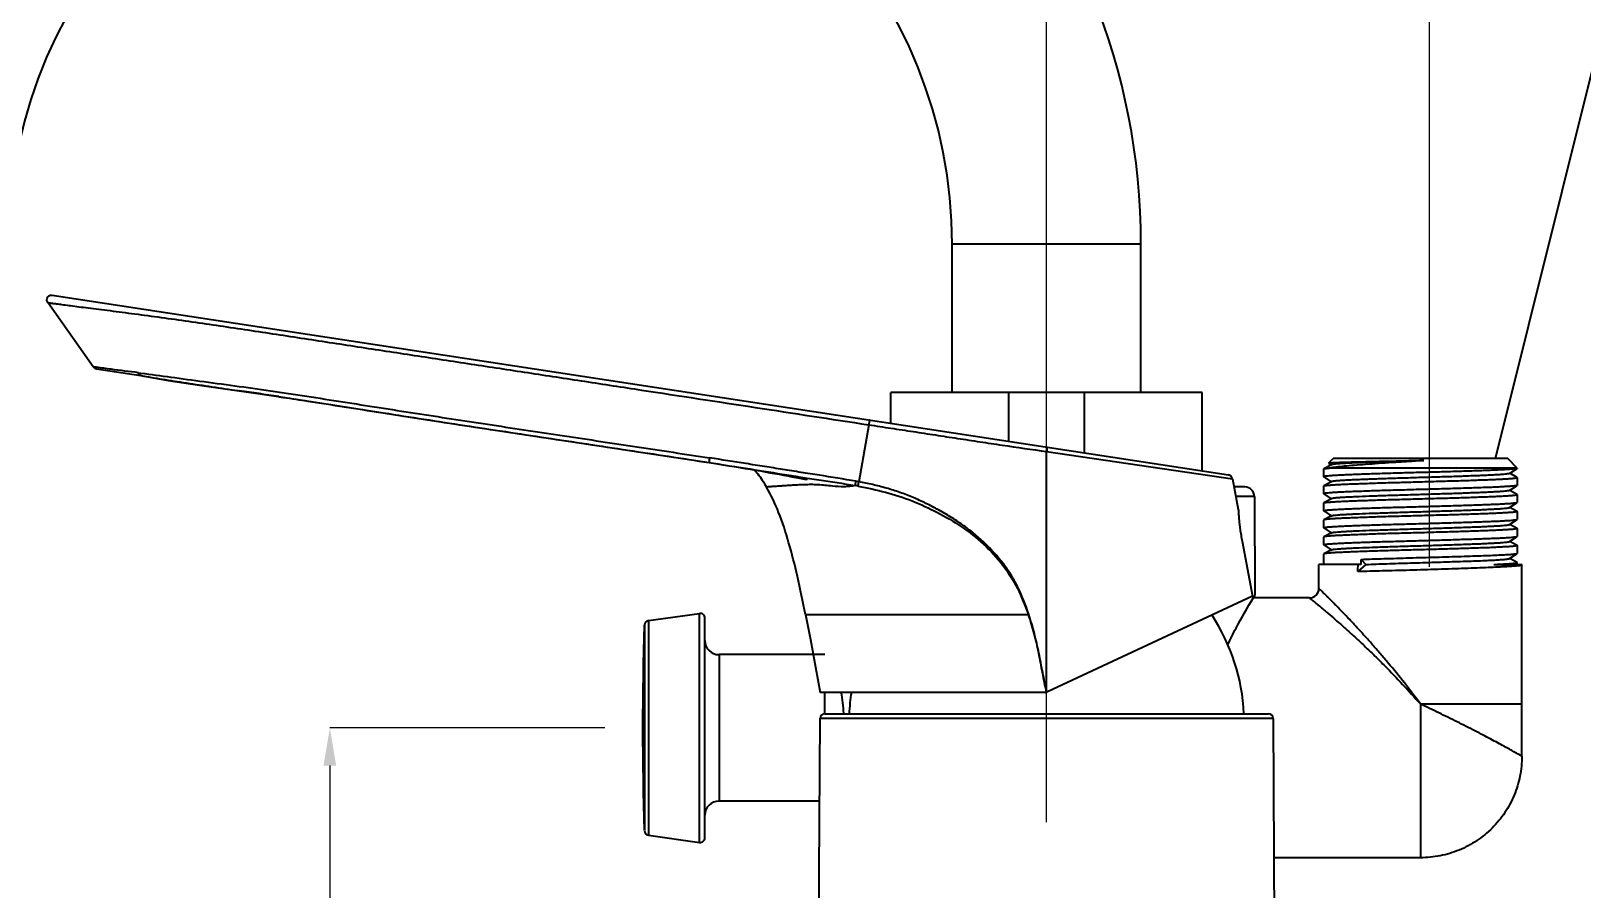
# Model space of a CAD drawing. Header units: millimetres. Extents: x 1091 to 1735, y 843 to 1297.
# Drawn here: x 1190.8 to 1355, y 1109.6 to 1200.4 of the extents above; entities that cross this region are included whole.
import ezdxf

# ---------------------------------------------------------------- set-up
doc = ezdxf.new("R2010")
doc.units = ezdxf.units.MM
doc.styles.add('Daelim Dimension', font='NanumGothic.ttf')
doc.dimstyles.new('DEFAULT', dxfattribs={"dimscale": 2, "dimtxt": 2, "dimasz": 2, "dimexe": 0, "dimexo": 2, "dimgap": 1, "dimtad": 1, "dimdec": 1, "dimzin": 9, "dimdsep": 46, "dimtxsty": 'Daelim Dimension', "dimcen": 0.5, "dimclrd": 252, "dimclre": 252, "dimclrt": 3, "dimadec": 1, "dimazin": 0, "dimtfac": 1, "dimtdec": 1, "dimtix": 1, "dimtmove": 0, "dimatfit": 3, "dimfxl": 1, "dimtolj": 1, "dimtzin": 1, "dimlwd": 9, "dimlwe": 9, "dimarcsym": 0})

# ---------------------------------------------------------------- blocks, each defined once
blk = doc.blocks.new('*D1')
at = {"color": 5, "lineweight": 9, "transparency": 16777216}
for p, q in [((1298.34, 1116.68), (1298.34, 1264.16)), ((1302.34, 1264.16), (1334.89, 1264.16)), ((1338.89, 1143.73), (1338.89, 1264.16))]:
    blk.add_line(p, q, dxfattribs=at)
at = {"color": 5, "transparency": 16777216}
for points in [[(1302.34, 1264.83), (1302.34, 1263.5), (1298.34, 1264.16)], [(1334.89, 1264.83), (1334.89, 1263.5), (1338.89, 1264.16)]]:
    blk.add_solid(points, dxfattribs=at)
at = {"layer": 'Defpoints', "color": 0, "transparency": 16777216}
for p in [(1338.89, 1264.16), (1338.89, 1139.73), (1298.34, 1112.68)]:
    blk.add_point(p, dxfattribs=at)
at = {"color": 7, "transparency": 16777216, "insert": (1318.62, 1271.86), "char_height": 10, "attachment_point": 5, "style": 'Daelim Dimension'}
blk.add_mtext('\\A1;40.6', dxfattribs=at)
blk = doc.blocks.new('*D2')
at = {"color": 5, "lineweight": 9, "transparency": 16777216}
for p, q in [((1172.84, 1159.89), (1154.99, 1159.89)), ((1154.99, 1155.89), (1154.99, 1067.18)), ((1271.18, 1063.18), (1154.99, 1063.18))]:
    blk.add_line(p, q, dxfattribs=at)
at = {"color": 5, "transparency": 16777216}
for points in [[(1154.33, 1155.89), (1155.66, 1155.89), (1154.99, 1159.89)], [(1154.33, 1067.18), (1155.66, 1067.18), (1154.99, 1063.18)]]:
    blk.add_solid(points, dxfattribs=at)
at = {"layer": 'Defpoints', "color": 0, "transparency": 16777216}
for p in [(1176.84, 1159.89), (1154.99, 1063.18), (1275.18, 1063.18)]:
    blk.add_point(p, dxfattribs=at)
at = {"color": 7, "transparency": 16777216, "insert": (1147.29, 1111.53), "char_height": 10, "attachment_point": 5, "rotation": 90, "style": 'Daelim Dimension'}
blk.add_mtext('\\A1;96.7', dxfattribs=at)
blk = doc.blocks.new('*D3')
at = {"color": 5, "lineweight": 9, "transparency": 16777216}
for p, q in [((1175.85, 1164.01), (1175.85, 1264.16)), ((1179.85, 1264.16), (1294.34, 1264.16)), ((1298.34, 1162.08), (1298.34, 1264.16))]:
    blk.add_line(p, q, dxfattribs=at)
at = {"color": 5, "transparency": 16777216}
for points in [[(1179.85, 1264.83), (1179.85, 1263.5), (1175.85, 1264.16)], [(1294.34, 1264.83), (1294.34, 1263.5), (1298.34, 1264.16)]]:
    blk.add_solid(points, dxfattribs=at)
at = {"layer": 'Defpoints', "color": 0, "transparency": 16777216}
for p in [(1298.34, 1264.16), (1175.85, 1160.01), (1298.34, 1158.08)]:
    blk.add_point(p, dxfattribs=at)
at = {"color": 7, "transparency": 16777216, "insert": (1237.09, 1271.86), "char_height": 10, "attachment_point": 5, "style": 'Daelim Dimension'}
blk.add_mtext('\\A1;122.5', dxfattribs=at)
blk = doc.blocks.new('*D4')
at = {"color": 5, "lineweight": 9, "transparency": 16777216}
for p, q in [((1251.54, 1126.68), (1222.41, 1126.68)), ((1222.41, 1122.68), (1222.41, 1067.18)), ((1240.59, 1063.18), (1222.41, 1063.18))]:
    blk.add_line(p, q, dxfattribs=at)
at = {"color": 5, "transparency": 16777216}
for points in [[(1221.74, 1122.68), (1223.08, 1122.68), (1222.41, 1126.68)], [(1221.74, 1067.18), (1223.08, 1067.18), (1222.41, 1063.18)]]:
    blk.add_solid(points, dxfattribs=at)
at = {"layer": 'Defpoints', "color": 0, "transparency": 16777216}
for p in [(1255.54, 1126.68), (1222.41, 1063.18), (1244.59, 1063.18)]:
    blk.add_point(p, dxfattribs=at)
at = {"color": 7, "transparency": 16777216, "insert": (1214.71, 1094.93), "char_height": 10, "attachment_point": 5, "rotation": 90, "style": 'Daelim Dimension'}
blk.add_mtext('\\A1;63.5', dxfattribs=at)

msp = doc.modelspace()

# ---------------------------------------------------------------- linework, layer by layer
at = {"color": 7, "linetype": 'Continuous'}
for p, q in [((1308.34, 1177.88), (1288.34, 1177.88)), ((1288.34, 1162.18), (1288.34, 1177.88)), ((1308.34, 1162.18), (1308.34, 1177.88)), ((1193.01, 1172.48), (1317.62, 1153.45)), ((1197.35, 1164.89), (1192.52, 1171.69)), ((1197.68, 1164.84), (1197.35, 1164.89)), ((1197.68, 1164.68), (1202.39, 1163.96)), ((1202.13, 1164.27), (1202.4, 1164.23)), ((1212.31, 1162.43), (1212.81, 1162.35)), ((1212.81, 1162.35), (1217.22, 1161.7)), ((1217, 1161.73), (1217.51, 1161.66)), ((1217.22, 1161.7), (1222.94, 1160.82)), ((1314.84, 1162.18), (1281.84, 1162.18)), ((1281.84, 1158.91), (1281.84, 1162.18)), ((1294.31, 1162.18), (1294.31, 1157.01)), ((1302.37, 1155.78), (1302.37, 1162.18)), ((1314.84, 1153.87), (1314.84, 1162.18)), ((1222.94, 1160.82), (1228.07, 1160.02)), ((1236.45, 1158.71), (1242.49, 1157.79)), ((1242.49, 1157.79), (1251.66, 1156.41)), ((1279.5, 1158.76), (1278.46, 1152.73)), ((1262.58, 1154.76), (1262.58, 1154.75)), ((1262.58, 1154.75), (1263.47, 1154.61)), ((1263.47, 1154.61), (1264.08, 1154.52)), ((1264.08, 1154.52), (1264.68, 1154.42)), ((1264.68, 1154.42), (1265.27, 1154.33)), ((1298.34, 1130.44), (1298.34, 1155.92)), ((1298.34, 1155.92), (1318.03, 1153.05)), ((1328.51, 1154.53), (1327.71, 1154.09)), ((1328.22, 1154.7), (1328.69, 1155.18)), ((1328.22, 1154.69), (1328.22, 1154.7)), ((1328.22, 1154.69), (1328.48, 1154.52)), ((1347.19, 1155.18), (1328.69, 1155.18)), ((1338.3, 1154.98), (1337.94, 1154.95)), ((1348.19, 1154.18), (1347.19, 1155.18)), ((1265.27, 1154.33), (1265.84, 1154.24)), ((1265.84, 1154.24), (1266.41, 1154.14)), ((1266.41, 1154.14), (1266.96, 1154.05)), ((1266.96, 1154.05), (1267.5, 1153.96)), ((1267.5, 1153.96), (1268.02, 1153.87)), ((1268.02, 1153.87), (1268.54, 1153.78)), ((1268.54, 1153.78), (1269.04, 1153.69)), ((1269.04, 1153.69), (1269.53, 1153.6)), ((1269.53, 1153.6), (1270.01, 1153.52)), ((1270.01, 1153.52), (1270.47, 1153.43)), ((1270.47, 1153.43), (1270.92, 1153.35)), ((1270.92, 1153.35), (1271.36, 1153.26)), ((1271.36, 1153.26), (1271.77, 1153.19)), ((1271.77, 1153.19), (1272.16, 1153.11)), ((1318.03, 1153.05), (1318.65, 1149.78)), ((1327.69, 1154.08), (1327.71, 1154.09)), ((1327.69, 1154.08), (1327.69, 1153.25)), ((1327.69, 1153.25), (1327.7, 1153.24)), ((1327.7, 1153.24), (1328.48, 1152.72)), ((1328.51, 1152.73), (1327.71, 1152.29)), ((1348.19, 1154.18), (1328.28, 1154.18)), ((1347.38, 1153.6), (1348.18, 1154.14)), ((1348.18, 1153.19), (1347.4, 1153.62)), ((1348.19, 1154.15), (1348.18, 1154.14)), ((1348.19, 1153.18), (1348.18, 1153.19)), ((1348.19, 1154.18), (1348.19, 1154.15)), ((1348.19, 1153.18), (1348.19, 1152.35)), ((1319.35, 1152.18), (1318.2, 1152.18)), ((1320.35, 1151.18), (1318.39, 1151.18)), ((1320.35, 1151.18), (1320.4, 1140.68)), ((1327.69, 1152.28), (1327.71, 1152.29)), ((1327.69, 1152.28), (1327.69, 1151.45)), ((1327.69, 1151.45), (1327.7, 1151.44)), ((1327.7, 1151.44), (1328.48, 1150.92)), ((1347.38, 1151.8), (1348.18, 1152.34)), ((1348.18, 1151.39), (1347.4, 1151.82)), ((1348.19, 1152.35), (1348.18, 1152.34)), ((1348.19, 1151.38), (1348.18, 1151.39)), ((1348.19, 1151.38), (1348.19, 1150.55)), ((1348.19, 1151.38), (1348.19, 1151.38)), ((1327.69, 1150.48), (1327.71, 1150.49)), ((1327.69, 1150.48), (1327.69, 1149.65)), ((1327.7, 1149.64), (1327.69, 1149.65)), ((1327.7, 1149.64), (1328.48, 1149.12)), ((1328.51, 1150.93), (1327.71, 1150.49)), ((1347.38, 1150), (1348.19, 1150.55)), ((1348.18, 1149.59), (1347.4, 1150.02)), ((1348.18, 1149.59), (1348.19, 1149.58)), ((1348.19, 1150.54), (1348.19, 1150.55)), ((1348.19, 1149.58), (1348.19, 1148.75)), ((1327.71, 1148.69), (1327.69, 1148.68)), ((1327.69, 1148.68), (1327.69, 1147.85)), ((1327.7, 1147.84), (1327.69, 1147.85)), ((1327.7, 1147.84), (1328.49, 1147.32)), ((1328.51, 1149.13), (1327.71, 1148.69)), ((1347.38, 1148.2), (1348.19, 1148.74)), ((1348.18, 1147.79), (1347.4, 1148.22)), ((1348.18, 1147.79), (1348.19, 1147.78)), ((1348.19, 1148.74), (1348.19, 1148.75)), ((1319.05, 1146.43), (1320.16, 1140.61)), ((1327.71, 1146.89), (1327.69, 1146.88)), ((1327.69, 1146.88), (1327.69, 1146.05)), ((1328.51, 1147.33), (1327.71, 1146.89)), ((1347.38, 1146.4), (1348.19, 1146.94)), ((1348.18, 1145.99), (1347.4, 1146.42)), ((1348.19, 1147.78), (1348.19, 1146.95)), ((1348.19, 1146.94), (1348.19, 1146.95)), ((1327.7, 1146.04), (1327.69, 1146.05)), ((1327.71, 1145.09), (1327.69, 1145.08)), ((1327.69, 1145.08), (1327.69, 1143.98)), ((1327.7, 1146.04), (1328.49, 1145.52)), ((1328.51, 1145.53), (1327.71, 1145.09)), ((1331.66, 1144.51), (1332.15, 1143.98)), ((1331.66, 1143.98), (1331.66, 1144.51)), ((1347.38, 1144.6), (1348.19, 1145.14)), ((1348.18, 1144.19), (1347.4, 1144.62)), ((1348.18, 1145.99), (1348.19, 1145.98)), ((1348.19, 1145.98), (1348.19, 1145.15)), ((1348.19, 1145.14), (1348.19, 1145.15)), ((1331.66, 1143.98), (1327.19, 1143.98)), ((1327.19, 1141.43), (1327.19, 1143.98)), ((1332.15, 1143.98), (1331.3, 1143.22)), ((1345.73, 1143.98), (1348.58, 1143.98)), ((1348.19, 1144.18), (1348.18, 1144.19)), ((1348.19, 1143.98), (1348.19, 1144.18)), ((1348.68, 1143.92), (1348.58, 1143.98)), ((1348.68, 1143.92), (1348.69, 1143.9)), ((1348.69, 1123.68), (1348.69, 1143.91)), ((1320.16, 1140.61), (1298.44, 1130.48)), ((1326.19, 1140.43), (1320.25, 1140.43)), ((1320.27, 1140.46), (1320.4, 1140.68)), ((1256.16, 1138.03), (1261.57, 1138.8)), ((1256.16, 1138.03), (1256.16, 1115.32)), ((1261.57, 1114.56), (1261.57, 1138.8)), ((1262.14, 1115.05), (1262.14, 1138.3)), ((1272.79, 1138.67), (1272.79, 1138.67)), ((1272.79, 1138.67), (1272.79, 1138.67)), ((1272.79, 1138.67), (1273.32, 1136.02)), ((1272.79, 1138.67), (1280.83, 1138.67)), ((1280.83, 1138.67), (1296.39, 1138.67)), ((1255.73, 1137.56), (1255.73, 1115.8)), ((1273.32, 1136.02), (1273.86, 1133.12)), ((1274.84, 1134.43), (1263.64, 1134.43)), ((1263.64, 1134.43), (1263.64, 1118.93)), ((1273.86, 1133.12), (1273.86, 1133.11)), ((1273.86, 1133.12), (1274.34, 1130.43)), ((1298.23, 1130.43), (1274.34, 1130.43)), ((1274.84, 1128.18), (1274.84, 1130.43)), ((1298.34, 1130.45), (1298.34, 1130.44)), ((1298.34, 1130.43), (1298.34, 1130.45)), ((1274.84, 1128.18), (1321.85, 1128.18)), ((1337.94, 1129.21), (1344.19, 1129.21)), ((1337.94, 1129.21), (1337.94, 1112.93)), ((1344.19, 1129.21), (1348.69, 1129.21)), ((1274, 1063.68), (1274.34, 1127.68)), ((1322.35, 1127.68), (1274.34, 1127.68)), ((1322.35, 1127.68), (1322.68, 1063.68)), ((1274.29, 1118.93), (1263.64, 1118.93)), ((1256.16, 1115.32), (1261.57, 1114.56)), ((1337.94, 1112.93), (1322.42, 1112.93))]:
    msp.add_line(p, q, dxfattribs=at)
at = {"color": 5, "ltscale": 25.4}
msp.add_lwpolyline([(1345.9, 1155.18), (1356.5, 1197.65), (1434.27, 1197.65)], dxfattribs=at)
at = {"color": 7, "linetype": 'Continuous'}
for points in [[(1202.39, 1163.96), (1205.29, 1163.46), (1208.59, 1162.96), (1212.31, 1162.43)], [(1228.07, 1160.02), (1230.93, 1159.57), (1236.45, 1158.71)], [(1249.12, 1156.8), (1256.03, 1155.76), (1262.58, 1154.75)], [(1272.16, 1153.11), (1272.53, 1153.04), (1272.69, 1153)], [(1272.69, 1153), (1272.94, 1152.95), (1272.97, 1152.94)]]:
    msp.add_lwpolyline(points, dxfattribs=at)
for centre, radius, start, end in [((1238.34, 1177.88), 70, 0, 173.3327), ((1238.34, 1177.88), 50, 0, 173.3327), ((1197.76, 1165.18), 0.5, 215.3284, 261.3207), ((1032.85, -66.47), 1241.94, 81.47277, 81.66827), ((1317.54, 1152.95), 0.5, 10.7807, 81.328), ((1319.35, 1151.18), 1, 0.2923, 90), ((1326.19, 1141.43), 1, 269.9998, 359.9912), ((1256.23, 1137.54), 0.5, 98, 178.0636), ((1261.64, 1138.3), 0.5, 0, 98), ((1304.44, 1114.03), 25.92, 107.9406, 108.0854), ((1298.34, 1127.15), 20.94, 2.8027, 33.1581), ((1577.54, 1126.68), 322, 178.0636, 181.9364), ((1263.64, 1135.93), 1.5, 180, 270), ((1254.36, 1126.7), 22.55, 3.7783, 9.5854), ((1298.35, 1127.15), 20.95, 170.9709, 177.1951), ((1298.23, 1130.93), 0.505, 269.9451, 278.4134), ((1298.23, 1130.92), 0.489, 278.4504, 282.5576), ((1274.84, 1127.68), 0.5, 90, 179.7), ((1321.85, 1127.68), 0.5, 0.3, 90), ((1263.64, 1117.43), 1.5, 90, 180), ((1256.23, 1115.81), 0.5, 181.9364, 262), ((1261.64, 1115.05), 0.5, 262, 0)]:
    msp.add_arc(centre, radius, start, end, dxfattribs=at)
for points, knots in [([(1192.52, 1171.7), (1192.5, 1171.74), (1192.45, 1171.83), (1192.42, 1172.02), (1192.48, 1172.26), (1192.67, 1172.43), (1192.86, 1172.49), (1192.96, 1172.48), (1193.01, 1172.48)], [0, 0, 0, 0, 0.128262, 0.258649, 0.5, 0.741351, 0.871738, 1, 1, 1, 1]), ([(1192.52, 1171.69), (1192.52, 1171.69), (1192.53, 1171.69), (1192.54, 1171.69), (1192.56, 1171.69), (1192.59, 1171.68), (1192.63, 1171.68), (1192.69, 1171.67), (1192.79, 1171.66), (1192.94, 1171.63), (1193.13, 1171.61), (1193.34, 1171.58), (1193.6, 1171.54), (1193.88, 1171.51), (1194.34, 1171.45), (1194.98, 1171.36), (1195.86, 1171.25), (1196.85, 1171.13), (1197.96, 1170.99), (1199.15, 1170.84), (1200.43, 1170.67), (1202.23, 1170.44), (1204.57, 1170.12), (1207.45, 1169.72), (1210.39, 1169.29), (1213.36, 1168.85), (1216.35, 1168.4), (1220.35, 1167.79), (1225.35, 1167.02), (1231.36, 1166.11), (1237.37, 1165.19), (1243.38, 1164.28), (1249.4, 1163.36), (1257.43, 1162.13), (1267.46, 1160.6), (1275.49, 1159.37), (1279.5, 1158.76)], [0, 0, 0, 0, 0.000046, 0.000183, 0.000412, 0.000734, 0.001151, 0.001663, 0.002977, 0.004684, 0.006788, 0.00929, 0.012191, 0.015489, 0.01918, 0.027724, 0.037766, 0.049223, 0.061943, 0.075741, 0.09041, 0.105748, 0.137824, 0.171052, 0.204915, 0.239126, 0.273518, 0.307992, 0.377031, 0.446141, 0.515308, 0.584516, 0.653746, 0.722984, 0.861466, 1, 1, 1, 1]), ([(1202.13, 1164.27), (1201.17, 1164.39), (1199.68, 1164.57), (1198.2, 1164.77), (1197.68, 1164.84)], [0, 0, 0, 0, 0.647336, 1, 1, 1, 1]), ([(1202.38, 1163.96), (1202.32, 1163.98), (1202.19, 1164.06), (1202.14, 1164.2), (1202.13, 1164.27)], [0, 0, 0, 0, 0.454061, 1, 1, 1, 1]), ([(1202.4, 1164.23), (1203.46, 1164.09), (1205.68, 1163.79), (1209.15, 1163.32), (1212.84, 1162.83), (1217.9, 1162.11), (1224.27, 1161.11), (1231.93, 1159.91), (1239.6, 1158.74), (1247.27, 1157.58), (1254.95, 1156.43), (1260.07, 1155.65), (1262.63, 1155.25)], [0, 0, 0, 0, 0.052271, 0.11083, 0.172461, 0.235514, 0.3627, 0.489983, 0.61737, 0.744887, 0.872448, 1, 1, 1, 1]), ([(1202.39, 1163.96), (1203.14, 1163.83), (1204.74, 1163.57), (1207.25, 1163.18), (1209.93, 1162.78), (1211.77, 1162.51), (1212.7, 1162.37)], [0, 0, 0, 0, 0.219682, 0.466968, 0.72912, 1, 1, 1, 1]), ([(1217.51, 1161.66), (1218.37, 1161.53), (1221.8, 1161), (1225.23, 1160.46), (1227.81, 1160.06)], [0, 0, 0, 0, 0.249856, 1, 1, 1, 1]), ([(1228.07, 1160.02), (1230.94, 1159.57), (1236.69, 1158.68), (1245.32, 1157.38), (1253.95, 1156.08), (1259.71, 1155.2), (1262.58, 1154.76)], [0, 0, 0, 0, 0.249647, 0.499671, 0.749851, 1, 1, 1, 1]), ([(1279.6, 1159.25), (1279.6, 1159.25), (1279.59, 1159.23), (1279.58, 1159.21), (1279.57, 1159.16), (1279.56, 1159.1), (1279.54, 1159.02), (1279.52, 1158.91), (1279.51, 1158.82), (1279.5, 1158.76)], [0, 0, 0, 0, 0.021635, 0.08298, 0.185006, 0.316316, 0.466289, 0.631071, 1, 1, 1, 1]), ([(1279.5, 1158.76), (1280.28, 1158.63), (1281.46, 1158.46), (1283.03, 1158.22), (1284.6, 1157.98), (1286.56, 1157.68), (1288.92, 1157.32), (1291.28, 1156.96), (1294.42, 1156.49), (1296.77, 1156.15), (1298.34, 1155.92)], [0, 0, 0, 0, 0.125115, 0.18761, 0.250074, 0.374999, 0.500039, 0.625279, 0.750638, 1, 1, 1, 1]), ([(1298.32, 1156.39), (1298.34, 1156.39), (1298.36, 1156.33), (1298.37, 1156.24), (1298.36, 1156.09), (1298.35, 1155.98), (1298.34, 1155.92)], [0, 0, 0, 0, 0.098955, 0.313087, 0.626966, 1, 1, 1, 1]), ([(1262.63, 1155.25), (1262.62, 1155.19), (1262.61, 1155.1), (1262.59, 1154.99), (1262.59, 1154.91), (1262.58, 1154.85), (1262.58, 1154.8), (1262.58, 1154.78), (1262.58, 1154.76), (1262.58, 1154.76)], [0, 0, 0, 0, 0.376862, 0.547411, 0.697317, 0.821218, 0.914798, 0.974602, 1, 1, 1, 1]), ([(1262.58, 1154.76), (1263.88, 1154.56), (1266.46, 1154.16), (1270.33, 1153.54), (1274.21, 1152.92), (1276.79, 1152.55), (1278.08, 1152.32)], [0, 0, 0, 0, 0.250013, 0.500009, 0.750021, 1, 1, 1, 1]), ([(1278.15, 1152.78), (1276.86, 1153), (1274.92, 1153.32), (1272.33, 1153.72), (1270.39, 1154.03), (1268.45, 1154.34), (1265.86, 1154.75), (1263.92, 1155.06), (1262.63, 1155.25)], [0, 0, 0, 0, 0.250069, 0.375081, 0.50008, 0.625069, 0.750051, 1, 1, 1, 1]), ([(1328.22, 1154.7), (1328.22, 1154.7), (1328.23, 1154.71), (1328.25, 1154.71), (1328.29, 1154.72), (1328.35, 1154.73), (1328.44, 1154.73), (1328.55, 1154.74), (1328.68, 1154.75), (1328.84, 1154.76), (1329.08, 1154.77), (1329.45, 1154.79), (1329.94, 1154.8), (1330.51, 1154.82), (1331.15, 1154.83), (1331.85, 1154.85), (1332.61, 1154.87), (1333.42, 1154.89), (1334.58, 1154.91), (1336.09, 1154.94), (1337.32, 1154.96), (1337.94, 1154.97)], [0, 0, 0, 0, 0.000842, 0.002222, 0.006682, 0.013433, 0.022471, 0.033788, 0.047376, 0.063223, 0.081294, 0.123895, 0.174729, 0.233315, 0.299137, 0.37162, 0.450066, 0.533703, 0.621708, 0.807398, 1, 1, 1, 1]), ([(1337.94, 1154.95), (1337.44, 1154.92), (1336.43, 1154.85), (1334.95, 1154.75), (1333.52, 1154.66), (1332.19, 1154.56), (1330.98, 1154.47), (1329.92, 1154.37), (1329.04, 1154.28), (1328.51, 1154.21), (1328.28, 1154.18)], [0, 0, 0, 0, 0.157014, 0.311716, 0.460287, 0.599155, 0.725157, 0.835427, 0.927686, 1, 1, 1, 1]), ([(1338.3, 1154.98), (1337.69, 1154.96), (1336.49, 1154.92), (1334.74, 1154.87), (1333.35, 1154.82), (1332.31, 1154.78), (1331.6, 1154.75), (1330.96, 1154.73), (1330.38, 1154.7), (1329.87, 1154.67), (1329.44, 1154.64), (1329.08, 1154.62), (1328.84, 1154.59), (1328.69, 1154.57), (1328.61, 1154.56), (1328.55, 1154.55), (1328.52, 1154.54), (1328.51, 1154.53)], [0, 0, 0, 0, 0.186497, 0.367309, 0.535772, 0.613408, 0.685578, 0.751583, 0.810827, 0.862869, 0.907249, 0.943465, 0.971113, 0.981626, 0.989924, 0.99603, 1, 1, 1, 1]), ([(1337.94, 1154.97), (1338, 1154.97), (1338.12, 1154.97), (1338.24, 1154.97), (1338.3, 1154.98)], [0, 0, 0, 0, 0.500114, 1, 1, 1, 1]), ([(1267.39, 1154), (1267.51, 1153.86), (1267.98, 1153.28), (1268.39, 1152.65), (1268.68, 1152.16)], [0, 0, 0, 0, 0.242387, 1, 1, 1, 1]), ([(1278.08, 1152.32), (1278.08, 1152.34), (1278.09, 1152.4), (1278.11, 1152.56), (1278.13, 1152.69), (1278.15, 1152.79)], [0, 0, 0, 0, 0.141209, 0.371788, 1, 1, 1, 1]), ([(1278.38, 1152.26), (1278.38, 1152.28), (1278.39, 1152.34), (1278.41, 1152.5), (1278.44, 1152.63), (1278.46, 1152.73)], [0, 0, 0, 0, 0.143866, 0.375001, 1, 1, 1, 1]), ([(1296.45, 1138.69), (1296.15, 1139.65), (1295.6, 1141.05), (1294.63, 1142.8), (1293.5, 1144.46), (1292.14, 1145.95), (1290.64, 1147.27), (1289.45, 1148.18), (1288.2, 1149.01), (1286.9, 1149.76), (1285.57, 1150.45), (1284.2, 1151.07), (1282.81, 1151.61), (1281.61, 1151.99), (1280.65, 1152.25), (1279.68, 1152.49), (1278.95, 1152.65), (1278.46, 1152.73)], [0, 0, 0, 0, 0.125064, 0.187639, 0.250229, 0.375283, 0.437856, 0.500384, 0.562863, 0.625326, 0.687756, 0.750185, 0.812617, 0.87504, 0.906275, 0.937526, 1, 1, 1, 1]), ([(1348.18, 1154.14), (1348.18, 1154.13), (1348.15, 1154.12), (1348.09, 1154.11), (1348.01, 1154.1), (1347.91, 1154.08), (1347.78, 1154.07), (1347.56, 1154.05), (1347.24, 1154.03), (1346.78, 1154), (1346.25, 1153.97), (1345.63, 1153.95), (1344.95, 1153.92), (1344.19, 1153.89), (1343.08, 1153.85), (1341.58, 1153.81), (1339.69, 1153.75), (1337.74, 1153.7), (1335.79, 1153.64), (1334.21, 1153.6), (1333, 1153.56), (1332.16, 1153.53), (1331.37, 1153.5), (1330.65, 1153.48), (1329.99, 1153.45), (1329.4, 1153.42), (1328.9, 1153.39), (1328.48, 1153.37), (1328.19, 1153.34), (1328, 1153.32), (1327.89, 1153.31), (1327.81, 1153.3), (1327.75, 1153.28), (1327.71, 1153.27), (1327.69, 1153.26), (1327.69, 1153.25)], [0, 0, 0, 0, 0.001709, 0.004528, 0.008482, 0.013575, 0.019798, 0.02714, 0.045121, 0.067353, 0.093633, 0.123717, 0.157324, 0.194141, 0.23382, 0.32026, 0.413412, 0.509791, 0.605791, 0.697819, 0.741259, 0.782434, 0.820958, 0.856471, 0.88864, 0.917163, 0.941777, 0.962252, 0.978401, 0.984808, 0.990085, 0.994224, 0.997224, 0.999107, 1, 1, 1, 1]), ([(1327.71, 1154.09), (1327.71, 1154.1), (1327.74, 1154.1), (1327.8, 1154.12), (1327.91, 1154.14), (1328.07, 1154.16), (1328.2, 1154.17), (1328.28, 1154.18)], [0, 0, 0, 0, 0.047803, 0.117307, 0.322897, 0.617534, 1, 1, 1, 1]), ([(1327.71, 1152.29), (1327.72, 1152.3), (1327.75, 1152.31), (1327.81, 1152.32), (1327.89, 1152.34), (1328, 1152.35), (1328.13, 1152.36), (1328.35, 1152.38), (1328.68, 1152.41), (1329.14, 1152.43), (1329.68, 1152.46), (1330.29, 1152.49), (1330.98, 1152.51), (1331.73, 1152.54), (1332.84, 1152.58), (1334.33, 1152.63), (1336.21, 1152.68), (1338.15, 1152.73), (1340.08, 1152.79), (1341.66, 1152.83), (1342.86, 1152.87), (1343.7, 1152.9), (1344.48, 1152.93), (1345.21, 1152.95), (1345.86, 1152.98), (1346.45, 1153.01), (1346.95, 1153.04), (1347.32, 1153.06), (1347.58, 1153.08), (1347.73, 1153.09), (1347.87, 1153.11), (1347.98, 1153.12), (1348.06, 1153.13), (1348.13, 1153.15), (1348.17, 1153.16), (1348.19, 1153.17), (1348.19, 1153.18)], [0, 0, 0, 0, 0.001912, 0.004929, 0.009071, 0.014338, 0.02072, 0.028207, 0.046426, 0.06883, 0.095218, 0.125347, 0.158938, 0.195683, 0.23524, 0.32131, 0.413968, 0.509786, 0.605224, 0.696761, 0.740001, 0.781016, 0.819425, 0.854873, 0.887034, 0.915608, 0.940336, 0.960988, 0.969728, 0.977381, 0.983932, 0.98937, 0.993683, 0.996869, 0.998944, 1, 1, 1, 1]), ([(1347.38, 1153.6), (1347.37, 1153.6), (1347.35, 1153.59), (1347.29, 1153.57), (1347.22, 1153.56), (1347.13, 1153.55), (1347.01, 1153.53), (1346.82, 1153.51), (1346.53, 1153.49), (1346.12, 1153.46), (1345.64, 1153.44), (1345.09, 1153.41), (1344.47, 1153.38), (1343.8, 1153.36), (1342.8, 1153.32), (1341.45, 1153.27), (1339.76, 1153.22), (1337.99, 1153.17), (1336.23, 1153.11), (1334.52, 1153.06), (1333.17, 1153.01), (1332.16, 1152.98), (1331.48, 1152.95), (1330.86, 1152.92), (1330.3, 1152.9), (1329.81, 1152.87), (1329.4, 1152.84), (1329.06, 1152.82), (1328.83, 1152.79), (1328.68, 1152.77), (1328.61, 1152.76), (1328.55, 1152.75), (1328.52, 1152.74), (1328.51, 1152.73)], [0, 0, 0, 0, 0.001779, 0.00461, 0.008517, 0.013506, 0.019579, 0.026735, 0.044275, 0.065968, 0.091571, 0.120817, 0.153444, 0.189204, 0.22781, 0.312052, 0.403006, 0.497469, 0.592025, 0.6833, 0.767949, 0.806801, 0.842907, 0.875961, 0.90565, 0.93164, 0.953685, 0.971643, 0.985405, 0.990685, 0.994881, 0.997983, 1, 1, 1, 1]), ([(1348.19, 1153.18), (1348.19, 1153.18), (1348.19, 1153.18), (1348.19, 1153.18), (1348.19, 1153.18)], [0, 0, 0, 0, 0.506157, 1, 1, 1, 1]), ([(1275.65, 1152.27), (1275.14, 1152.32), (1274.39, 1152.4), (1273.38, 1152.43), (1272.64, 1152.41), (1271.93, 1152.38), (1271.3, 1152.35), (1270.74, 1152.31), (1270.27, 1152.28), (1269.87, 1152.25), (1269.55, 1152.23), (1269.28, 1152.21), (1269.09, 1152.2), (1268.96, 1152.19), (1268.89, 1152.18), (1268.83, 1152.18), (1268.77, 1152.17), (1268.73, 1152.17), (1268.71, 1152.16), (1268.69, 1152.16), (1268.69, 1152.16), (1268.68, 1152.16), (1268.68, 1152.16), (1268.68, 1152.16)], [0, 0, 0, 0, 0.217125, 0.326451, 0.433914, 0.535936, 0.628287, 0.708145, 0.775342, 0.831471, 0.878166, 0.916416, 0.947068, 0.959666, 0.970486, 0.979567, 0.986944, 0.992653, 0.996727, 0.998157, 0.99918, 0.999795, 1, 1, 1, 1]), ([(1272.79, 1138.67), (1272.53, 1140.02), (1272, 1142.58), (1271.09, 1146.2), (1270.06, 1149.39), (1269.18, 1151.31), (1268.68, 1152.16)], [0, 0, 0, 0, 0.291217, 0.554242, 0.790133, 1, 1, 1, 1]), ([(1278.08, 1152.32), (1277.88, 1152.29), (1277.48, 1152.23), (1276.66, 1152.18), (1276.05, 1152.23), (1275.65, 1152.27)], [0, 0, 0, 0, 0.249118, 0.496719, 1, 1, 1, 1]), ([(1278.38, 1152.26), (1279.36, 1152.08), (1281.29, 1151.67), (1284.11, 1150.76), (1286.8, 1149.51), (1289.37, 1148.02), (1291.71, 1146.17), (1293.75, 1143.99), (1295.34, 1141.46), (1296.08, 1139.61), (1296.39, 1138.67)], [0, 0, 0, 0, 0.124816, 0.249479, 0.37421, 0.499123, 0.624264, 0.749512, 0.874742, 1, 1, 1, 1]), ([(1348.18, 1152.34), (1348.17, 1152.33), (1348.14, 1152.32), (1348.09, 1152.31), (1348, 1152.3), (1347.9, 1152.28), (1347.77, 1152.27), (1347.56, 1152.25), (1347.23, 1152.23), (1346.77, 1152.2), (1346.24, 1152.17), (1345.62, 1152.14), (1344.93, 1152.12), (1344.18, 1152.09), (1343.06, 1152.05), (1341.56, 1152.01), (1339.68, 1151.95), (1337.73, 1151.9), (1335.78, 1151.84), (1334.2, 1151.8), (1332.99, 1151.76), (1332.15, 1151.73), (1331.37, 1151.7), (1330.64, 1151.68), (1329.98, 1151.65), (1329.4, 1151.62), (1328.9, 1151.59), (1328.48, 1151.57), (1328.19, 1151.54), (1328, 1151.52), (1327.89, 1151.51), (1327.81, 1151.5), (1327.75, 1151.48), (1327.71, 1151.47), (1327.69, 1151.46), (1327.69, 1151.45)], [0, 0, 0, 0, 0.001759, 0.004625, 0.008629, 0.01377, 0.02004, 0.027428, 0.045491, 0.067795, 0.094137, 0.124272, 0.157919, 0.194765, 0.234464, 0.320914, 0.414038, 0.510358, 0.606278, 0.698216, 0.741608, 0.782734, 0.821209, 0.856675, 0.888802, 0.917286, 0.941865, 0.962311, 0.978438, 0.984836, 0.990105, 0.994237, 0.997232, 0.999109, 1, 1, 1, 1]), ([(1327.71, 1150.49), (1327.72, 1150.5), (1327.75, 1150.51), (1327.81, 1150.52), (1327.9, 1150.54), (1328.06, 1150.56), (1328.31, 1150.58), (1328.69, 1150.61), (1329.14, 1150.63), (1329.68, 1150.66), (1330.3, 1150.69), (1330.99, 1150.72), (1331.74, 1150.74), (1332.85, 1150.78), (1334.34, 1150.83), (1336.22, 1150.88), (1338.16, 1150.93), (1340.1, 1150.99), (1341.67, 1151.03), (1342.87, 1151.07), (1343.71, 1151.1), (1344.49, 1151.13), (1345.22, 1151.15), (1345.87, 1151.18), (1346.46, 1151.21), (1346.96, 1151.24), (1347.33, 1151.26), (1347.58, 1151.28), (1347.74, 1151.29), (1347.87, 1151.31), (1347.98, 1151.32), (1348.07, 1151.33), (1348.13, 1151.35), (1348.17, 1151.36), (1348.19, 1151.37), (1348.19, 1151.38)], [0, 0, 0, 0, 0.00195, 0.005004, 0.009184, 0.014487, 0.028424, 0.04671, 0.069176, 0.095622, 0.125803, 0.159441, 0.196227, 0.235819, 0.32194, 0.414622, 0.510438, 0.60585, 0.697338, 0.740545, 0.781523, 0.81989, 0.855294, 0.887406, 0.91593, 0.940605, 0.961204, 0.969916, 0.977541, 0.984065, 0.989475, 0.993762, 0.996923, 0.998974, 1, 1, 1, 1]), ([(1347.38, 1151.8), (1347.37, 1151.8), (1347.35, 1151.79), (1347.29, 1151.77), (1347.22, 1151.76), (1347.12, 1151.75), (1347.01, 1151.73), (1346.81, 1151.71), (1346.52, 1151.69), (1346.11, 1151.66), (1345.63, 1151.64), (1345.08, 1151.61), (1344.47, 1151.58), (1343.79, 1151.56), (1342.79, 1151.52), (1341.45, 1151.47), (1339.75, 1151.42), (1337.99, 1151.37), (1336.23, 1151.31), (1334.52, 1151.26), (1332.95, 1151.21), (1331.73, 1151.16), (1330.87, 1151.12), (1330.31, 1151.1), (1329.82, 1151.07), (1329.4, 1151.04), (1329.06, 1151.02), (1328.83, 1150.99), (1328.69, 1150.97), (1328.61, 1150.96), (1328.55, 1150.95), (1328.52, 1150.94), (1328.51, 1150.93)], [0, 0, 0, 0, 0.001796, 0.004666, 0.008637, 0.013715, 0.019891, 0.02714, 0.044767, 0.066429, 0.091978, 0.121225, 0.153933, 0.189764, 0.228351, 0.312441, 0.403336, 0.497701, 0.592161, 0.683283, 0.767849, 0.842854, 0.875853, 0.905441, 0.931407, 0.953551, 0.971642, 0.985481, 0.990757, 0.994925, 0.997996, 1, 1, 1, 1]), ([(1318.65, 1149.78), (1318.65, 1149.78), (1318.66, 1149.77), (1318.65, 1149.77), (1318.66, 1149.76), (1318.66, 1149.74), (1318.66, 1149.71), (1318.66, 1149.68), (1318.66, 1149.61), (1318.67, 1149.51), (1318.68, 1149.37), (1318.69, 1149.2), (1318.7, 1149), (1318.72, 1148.78), (1318.75, 1148.54), (1318.78, 1148.18), (1318.84, 1147.69), (1318.94, 1147.07), (1319.01, 1146.64), (1319.05, 1146.43)], [0, 0, 0, 0, 0.001212, 0.002724, 0.004838, 0.010863, 0.01927, 0.030043, 0.043167, 0.076317, 0.118365, 0.168933, 0.227522, 0.293549, 0.366398, 0.445313, 0.618172, 0.805557, 1, 1, 1, 1]), ([(1327.69, 1149.65), (1327.69, 1149.66), (1327.71, 1149.67), (1327.75, 1149.69), (1327.81, 1149.7), (1327.89, 1149.71), (1328, 1149.73), (1328.19, 1149.75), (1328.48, 1149.77), (1328.9, 1149.79), (1329.41, 1149.82), (1329.99, 1149.85), (1330.65, 1149.88), (1331.37, 1149.91), (1332.16, 1149.93), (1333.01, 1149.96), (1334.22, 1150), (1335.8, 1150.04), (1337.75, 1150.1), (1339.7, 1150.15), (1341.59, 1150.21), (1343.09, 1150.25), (1344.2, 1150.29), (1344.95, 1150.32), (1345.64, 1150.35), (1346.26, 1150.37), (1346.79, 1150.4), (1347.24, 1150.43), (1347.57, 1150.45), (1347.78, 1150.47), (1347.91, 1150.49), (1348.01, 1150.5), (1348.09, 1150.51), (1348.15, 1150.53), (1348.18, 1150.54), (1348.19, 1150.54)], [0, 0, 0, 0, 0.000934, 0.002834, 0.005844, 0.009988, 0.015269, 0.02168, 0.037841, 0.058333, 0.082972, 0.111524, 0.143725, 0.179269, 0.217825, 0.259033, 0.302505, 0.394597, 0.490647, 0.587059, 0.680226, 0.76666, 0.806327, 0.843122, 0.8767, 0.906748, 0.932984, 0.955167, 0.973095, 0.98041, 0.986603, 0.991662, 0.995577, 0.998348, 1, 1, 1, 1]), ([(1348.19, 1149.57), (1348.19, 1149.57), (1348.17, 1149.56), (1348.13, 1149.54), (1348.06, 1149.53), (1347.98, 1149.52), (1347.86, 1149.5), (1347.67, 1149.48), (1347.37, 1149.46), (1346.95, 1149.44), (1346.45, 1149.41), (1345.86, 1149.38), (1345.2, 1149.35), (1344.48, 1149.32), (1343.69, 1149.3), (1342.85, 1149.27), (1341.65, 1149.23), (1340.07, 1149.19), (1338.14, 1149.13), (1336.2, 1149.08), (1334.32, 1149.03), (1332.83, 1148.98), (1331.72, 1148.94), (1330.97, 1148.91), (1330.28, 1148.88), (1329.67, 1148.86), (1329.13, 1148.83), (1328.67, 1148.81), (1328.34, 1148.78), (1328.13, 1148.76), (1328, 1148.75), (1327.89, 1148.73), (1327.81, 1148.72), (1327.75, 1148.71), (1327.72, 1148.7), (1327.71, 1148.69)], [0, 0, 0, 0, 0.001088, 0.003189, 0.006393, 0.01072, 0.016168, 0.02273, 0.039147, 0.05983, 0.084594, 0.113207, 0.145408, 0.180897, 0.219345, 0.260398, 0.303674, 0.395278, 0.490766, 0.586612, 0.679272, 0.765318, 0.804853, 0.841567, 0.87512, 0.905203, 0.931537, 0.953883, 0.97204, 0.979494, 0.985841, 0.991071, 0.995172, 0.998142, 1, 1, 1, 1]), ([(1328.51, 1149.13), (1328.52, 1149.13), (1328.55, 1149.14), (1328.6, 1149.16), (1328.68, 1149.17), (1328.83, 1149.19), (1329.06, 1149.21), (1329.39, 1149.24), (1329.81, 1149.27), (1330.3, 1149.29), (1330.86, 1149.32), (1331.72, 1149.36), (1332.94, 1149.4), (1334.52, 1149.46), (1336.22, 1149.51), (1337.99, 1149.56), (1339.76, 1149.62), (1341.46, 1149.67), (1342.81, 1149.72), (1343.8, 1149.75), (1344.48, 1149.78), (1345.09, 1149.81), (1345.65, 1149.84), (1346.13, 1149.86), (1346.53, 1149.89), (1346.82, 1149.91), (1347.02, 1149.93), (1347.13, 1149.94), (1347.22, 1149.96), (1347.3, 1149.97), (1347.35, 1149.98), (1347.37, 1149.99), (1347.38, 1150)], [0, 0, 0, 0, 0.001966, 0.005008, 0.009141, 0.014368, 0.028069, 0.046011, 0.068061, 0.094036, 0.123691, 0.156738, 0.231774, 0.316468, 0.407815, 0.502481, 0.597053, 0.688121, 0.772356, 0.810965, 0.846772, 0.87946, 0.908725, 0.934286, 0.95589, 0.973362, 0.980506, 0.986572, 0.991554, 0.995445, 0.998249, 1, 1, 1, 1]), ([(1348.19, 1149.58), (1348.19, 1149.58), (1348.19, 1149.58), (1348.19, 1149.58), (1348.19, 1149.57)], [0, 0, 0, 0, 0.492819, 1, 1, 1, 1]), ([(1327.69, 1147.85), (1327.69, 1147.86), (1327.71, 1147.87), (1327.75, 1147.89), (1327.81, 1147.9), (1327.89, 1147.91), (1328, 1147.93), (1328.19, 1147.95), (1328.48, 1147.97), (1328.9, 1147.99), (1329.41, 1148.02), (1329.99, 1148.05), (1330.65, 1148.08), (1331.38, 1148.11), (1332.16, 1148.13), (1333.01, 1148.16), (1334.22, 1148.2), (1335.8, 1148.24), (1337.75, 1148.3), (1339.7, 1148.35), (1341.59, 1148.41), (1343.09, 1148.45), (1344.2, 1148.49), (1344.96, 1148.52), (1345.64, 1148.55), (1346.26, 1148.57), (1346.79, 1148.6), (1347.25, 1148.63), (1347.57, 1148.65), (1347.78, 1148.67), (1347.91, 1148.69), (1348.01, 1148.7), (1348.09, 1148.71), (1348.15, 1148.73), (1348.18, 1148.74), (1348.19, 1148.74)], [0, 0, 0, 0, 0.000933, 0.002833, 0.005843, 0.009987, 0.015269, 0.021679, 0.037841, 0.058336, 0.082977, 0.111532, 0.143735, 0.179282, 0.21784, 0.259051, 0.302527, 0.394624, 0.490679, 0.587095, 0.680263, 0.766698, 0.806363, 0.843157, 0.876733, 0.906777, 0.93301, 0.955189, 0.973113, 0.980425, 0.986615, 0.991671, 0.995582, 0.99835, 1, 1, 1, 1]), ([(1328.51, 1147.33), (1328.52, 1147.33), (1328.55, 1147.34), (1328.61, 1147.36), (1328.68, 1147.37), (1328.83, 1147.39), (1329.06, 1147.41), (1329.4, 1147.44), (1329.81, 1147.47), (1330.3, 1147.49), (1330.86, 1147.52), (1331.73, 1147.56), (1332.94, 1147.6), (1334.52, 1147.66), (1336.23, 1147.71), (1337.99, 1147.76), (1339.76, 1147.82), (1341.46, 1147.87), (1342.81, 1147.92), (1343.81, 1147.95), (1344.48, 1147.98), (1345.1, 1148.01), (1345.65, 1148.04), (1346.13, 1148.06), (1346.53, 1148.09), (1346.82, 1148.11), (1347.02, 1148.13), (1347.13, 1148.14), (1347.22, 1148.16), (1347.3, 1148.17), (1347.35, 1148.18), (1347.37, 1148.19), (1347.38, 1148.2)], [0, 0, 0, 0, 0.00197, 0.005015, 0.009153, 0.014384, 0.028092, 0.046044, 0.068107, 0.094094, 0.123756, 0.156808, 0.231849, 0.31655, 0.407902, 0.502566, 0.597133, 0.688191, 0.772414, 0.811017, 0.846822, 0.879503, 0.908762, 0.934311, 0.955904, 0.973369, 0.98051, 0.986576, 0.991557, 0.995446, 0.99825, 1, 1, 1, 1]), ([(1327.69, 1146.05), (1327.69, 1146.06), (1327.71, 1146.07), (1327.75, 1146.09), (1327.81, 1146.1), (1327.89, 1146.11), (1328, 1146.13), (1328.19, 1146.15), (1328.48, 1146.17), (1328.9, 1146.19), (1329.41, 1146.22), (1329.99, 1146.25), (1330.65, 1146.28), (1331.38, 1146.31), (1332.16, 1146.33), (1333.01, 1146.36), (1334.22, 1146.4), (1335.8, 1146.44), (1337.75, 1146.5), (1339.7, 1146.55), (1341.59, 1146.61), (1343.09, 1146.66), (1344.2, 1146.69), (1344.96, 1146.72), (1345.64, 1146.75), (1346.26, 1146.77), (1346.79, 1146.8), (1347.25, 1146.83), (1347.57, 1146.85), (1347.78, 1146.87), (1347.91, 1146.89), (1348.01, 1146.9), (1348.09, 1146.91), (1348.15, 1146.93), (1348.18, 1146.94), (1348.19, 1146.94)], [0, 0, 0, 0, 0.000932, 0.002832, 0.005842, 0.009986, 0.015267, 0.021678, 0.037842, 0.05834, 0.082984, 0.111542, 0.143748, 0.179298, 0.217861, 0.259075, 0.302554, 0.394659, 0.49072, 0.58714, 0.680309, 0.766742, 0.806406, 0.843197, 0.87677, 0.906811, 0.93304, 0.955215, 0.973134, 0.980442, 0.986629, 0.991681, 0.995589, 0.998354, 1, 1, 1, 1]), ([(1348.19, 1147.77), (1348.19, 1147.77), (1348.17, 1147.76), (1348.13, 1147.74), (1348.06, 1147.73), (1347.98, 1147.72), (1347.87, 1147.7), (1347.67, 1147.68), (1347.37, 1147.66), (1346.95, 1147.64), (1346.45, 1147.61), (1345.86, 1147.58), (1345.2, 1147.55), (1344.48, 1147.52), (1343.69, 1147.5), (1342.85, 1147.47), (1341.65, 1147.43), (1340.08, 1147.39), (1338.14, 1147.33), (1336.2, 1147.28), (1334.32, 1147.23), (1332.83, 1147.18), (1331.72, 1147.14), (1330.97, 1147.11), (1330.28, 1147.08), (1329.67, 1147.06), (1329.13, 1147.03), (1328.67, 1147.01), (1328.35, 1146.98), (1328.13, 1146.96), (1328, 1146.95), (1327.89, 1146.93), (1327.81, 1146.92), (1327.75, 1146.91), (1327.72, 1146.9), (1327.71, 1146.89)], [0, 0, 0, 0, 0.001085, 0.003181, 0.006382, 0.010706, 0.016151, 0.02271, 0.03912, 0.059795, 0.084552, 0.113159, 0.145353, 0.180836, 0.219278, 0.260326, 0.303598, 0.395194, 0.490678, 0.586523, 0.679186, 0.765238, 0.804777, 0.841497, 0.875057, 0.905146, 0.931488, 0.953842, 0.972009, 0.979467, 0.98582, 0.991055, 0.995161, 0.998137, 1, 1, 1, 1]), ([(1328.51, 1145.53), (1328.52, 1145.53), (1328.55, 1145.54), (1328.61, 1145.56), (1328.68, 1145.57), (1328.83, 1145.59), (1329.06, 1145.61), (1329.4, 1145.64), (1329.81, 1145.67), (1330.3, 1145.69), (1330.86, 1145.72), (1331.73, 1145.76), (1332.94, 1145.8), (1334.52, 1145.86), (1336.23, 1145.91), (1338, 1145.96), (1339.76, 1146.02), (1341.46, 1146.07), (1342.81, 1146.12), (1343.81, 1146.15), (1344.48, 1146.18), (1345.1, 1146.21), (1345.65, 1146.24), (1346.13, 1146.26), (1346.53, 1146.29), (1346.82, 1146.31), (1347.02, 1146.33), (1347.13, 1146.34), (1347.22, 1146.36), (1347.3, 1146.37), (1347.35, 1146.38), (1347.37, 1146.39), (1347.38, 1146.4)], [0, 0, 0, 0, 0.001975, 0.005025, 0.009168, 0.014404, 0.028121, 0.046086, 0.068162, 0.094163, 0.123831, 0.156889, 0.231938, 0.316647, 0.408003, 0.502665, 0.597227, 0.688273, 0.772484, 0.811082, 0.846882, 0.879558, 0.908807, 0.934342, 0.955924, 0.973379, 0.980519, 0.986583, 0.99156, 0.995448, 0.998251, 1, 1, 1, 1]), ([(1348.19, 1147.78), (1348.19, 1147.78), (1348.19, 1147.78), (1348.19, 1147.78), (1348.19, 1147.77)], [0, 0, 0, 0, 0.493101, 1, 1, 1, 1]), ([(1348.19, 1145.97), (1348.19, 1145.97), (1348.17, 1145.96), (1348.13, 1145.94), (1348.06, 1145.93), (1347.98, 1145.92), (1347.87, 1145.9), (1347.67, 1145.88), (1347.37, 1145.86), (1346.95, 1145.84), (1346.45, 1145.81), (1345.86, 1145.78), (1345.2, 1145.75), (1344.48, 1145.72), (1343.69, 1145.7), (1342.85, 1145.67), (1341.65, 1145.63), (1340.08, 1145.59), (1338.14, 1145.53), (1336.2, 1145.48), (1334.32, 1145.43), (1332.83, 1145.38), (1331.72, 1145.34), (1330.97, 1145.31), (1330.28, 1145.28), (1329.67, 1145.26), (1329.13, 1145.23), (1328.67, 1145.21), (1328.35, 1145.18), (1328.13, 1145.16), (1328, 1145.15), (1327.89, 1145.13), (1327.81, 1145.12), (1327.75, 1145.11), (1327.72, 1145.1), (1327.71, 1145.09)], [0, 0, 0, 0, 0.001083, 0.003178, 0.006377, 0.010699, 0.016142, 0.022699, 0.039104, 0.059773, 0.084524, 0.113125, 0.145313, 0.180789, 0.219226, 0.260268, 0.303535, 0.395121, 0.490597, 0.586438, 0.679101, 0.765157, 0.8047, 0.841424, 0.874989, 0.905086, 0.931435, 0.953798, 0.971973, 0.979437, 0.985795, 0.991037, 0.995149, 0.998131, 1, 1, 1, 1]), ([(1331.66, 1144.51), (1332.05, 1144.53), (1332.86, 1144.56), (1334.11, 1144.59), (1335.43, 1144.63), (1337.27, 1144.69), (1339.12, 1144.74), (1340.95, 1144.79), (1342.25, 1144.83), (1343.47, 1144.87), (1344.58, 1144.91), (1345.58, 1144.94), (1346.32, 1144.98), (1346.83, 1145), (1347.16, 1145.02), (1347.44, 1145.04), (1347.68, 1145.06), (1347.87, 1145.08), (1348.02, 1145.1), (1348.11, 1145.12), (1348.16, 1145.13), (1348.18, 1145.14), (1348.19, 1145.14)], [0, 0, 0, 0, 0.070455, 0.146718, 0.22734, 0.310824, 0.480081, 0.562688, 0.641875, 0.716159, 0.784146, 0.844564, 0.896287, 0.918581, 0.938357, 0.955521, 0.969996, 0.981715, 0.990631, 0.996713, 0.998697, 1, 1, 1, 1]), ([(1332.15, 1143.97), (1332.9, 1144), (1334.47, 1144.06), (1336.48, 1144.12), (1338.17, 1144.17), (1339.45, 1144.21), (1340.7, 1144.25), (1341.9, 1144.29), (1343.02, 1144.32), (1344.05, 1144.36), (1344.97, 1144.4), (1345.65, 1144.44), (1346.13, 1144.46), (1346.43, 1144.48), (1346.69, 1144.5), (1346.91, 1144.52), (1347.09, 1144.54), (1347.23, 1144.56), (1347.31, 1144.57), (1347.36, 1144.59), (1347.38, 1144.6), (1347.38, 1144.6)], [0, 0, 0, 0, 0.146388, 0.310221, 0.394857, 0.479219, 0.561733, 0.640832, 0.715048, 0.783031, 0.84353, 0.895392, 0.917751, 0.937583, 0.954805, 0.969353, 0.981171, 0.990217, 0.996475, 0.998569, 1, 1, 1, 1]), ([(1348.19, 1145.98), (1348.19, 1145.98), (1348.19, 1145.98), (1348.19, 1145.98), (1348.19, 1145.97)], [0, 0, 0, 0, 0.493245, 1, 1, 1, 1]), ([(1348.69, 1143.9), (1348.69, 1143.9), (1348.68, 1143.89), (1348.65, 1143.88), (1348.57, 1143.86), (1348.44, 1143.84), (1348.26, 1143.82), (1348.03, 1143.8), (1347.75, 1143.78), (1347.42, 1143.76), (1347.04, 1143.74), (1346.62, 1143.71), (1345.98, 1143.68), (1345.09, 1143.64), (1343.92, 1143.59), (1342.63, 1143.55), (1341.25, 1143.5), (1339.8, 1143.45), (1338.31, 1143.4), (1336.82, 1143.36), (1335.34, 1143.32), (1333.51, 1143.28), (1332.16, 1143.24), (1331.3, 1143.22)], [0, 0, 0, 0, 0.000721, 0.002023, 0.006746, 0.014359, 0.024847, 0.038193, 0.054352, 0.073253, 0.094813, 0.118914, 0.145435, 0.205225, 0.273043, 0.347561, 0.427473, 0.511234, 0.597185, 0.683622, 0.768824, 0.851055, 1, 1, 1, 1]), ([(1345.73, 1143.98), (1345.92, 1143.98), (1346.26, 1144), (1346.75, 1144.02), (1347.17, 1144.05), (1347.52, 1144.07), (1347.76, 1144.09), (1347.92, 1144.11), (1348.01, 1144.12), (1348.09, 1144.13), (1348.14, 1144.15), (1348.17, 1144.16), (1348.19, 1144.17), (1348.19, 1144.17)], [0, 0, 0, 0, 0.222691, 0.419871, 0.589905, 0.731574, 0.843864, 0.888734, 0.926003, 0.955636, 0.977649, 0.992197, 1, 1, 1, 1]), ([(1348.19, 1144.17), (1348.19, 1144.18), (1348.19, 1144.18), (1348.19, 1144.18), (1348.19, 1144.18)], [0, 0, 0, 0, 0.506463, 1, 1, 1, 1]), ([(1337.94, 1129.21), (1337.39, 1129.96), (1336.28, 1131.42), (1334.84, 1133.18), (1333.7, 1134.54), (1332.86, 1135.5), (1332.04, 1136.42), (1331.24, 1137.3), (1330.47, 1138.12), (1329.74, 1138.88), (1329.17, 1139.47), (1328.74, 1139.9), (1328.45, 1140.19), (1328.18, 1140.46), (1327.94, 1140.7), (1327.72, 1140.91), (1327.57, 1141.06), (1327.46, 1141.17), (1327.39, 1141.24), (1327.33, 1141.29), (1327.28, 1141.34), (1327.25, 1141.37), (1327.23, 1141.39), (1327.22, 1141.4), (1327.21, 1141.41), (1327.2, 1141.42), (1327.2, 1141.42), (1327.19, 1141.43), (1327.19, 1141.43)], [0, 0, 0, 0, 0.171473, 0.33801, 0.418705, 0.497252, 0.573271, 0.646271, 0.715642, 0.780574, 0.840066, 0.867377, 0.892824, 0.916172, 0.937179, 0.955582, 0.971105, 0.977706, 0.9835, 0.988463, 0.992574, 0.995807, 0.997087, 0.998139, 0.998959, 0.999545, 0.999892, 1, 1, 1, 1]), ([(1317.55, 1135.46), (1317.82, 1136.06), (1318.66, 1137.77), (1319.61, 1139.41), (1320.27, 1140.46)], [0, 0, 0, 0, 0.346096, 1, 1, 1, 1]), ([(1326.19, 1140.43), (1326.19, 1140.43), (1326.2, 1140.42), (1326.2, 1140.42), (1326.21, 1140.41), (1326.22, 1140.4), (1326.25, 1140.38), (1326.29, 1140.35), (1326.34, 1140.31), (1326.4, 1140.26), (1326.47, 1140.2), (1326.59, 1140.11), (1326.76, 1139.97), (1326.99, 1139.78), (1327.25, 1139.57), (1327.53, 1139.33), (1327.85, 1139.06), (1328.31, 1138.67), (1328.93, 1138.14), (1329.72, 1137.45), (1330.56, 1136.7), (1331.43, 1135.9), (1332.33, 1135.05), (1333.25, 1134.16), (1334.51, 1132.91), (1336.09, 1131.27), (1337.32, 1129.9), (1337.94, 1129.21)], [0, 0, 0, 0, 0.000086, 0.000414, 0.000983, 0.001787, 0.004084, 0.007269, 0.011308, 0.016183, 0.021876, 0.028371, 0.04369, 0.061884, 0.082661, 0.105774, 0.131028, 0.158224, 0.21752, 0.28231, 0.351733, 0.424825, 0.500985, 0.57976, 0.660727, 0.827848, 1, 1, 1, 1]), ([(1296.39, 1138.67), (1296.61, 1138), (1297.03, 1136.66), (1297.51, 1134.6), (1297.89, 1132.52), (1298.19, 1131.14), (1298.34, 1130.45)], [0, 0, 0, 0, 0.250049, 0.500048, 0.750038, 1, 1, 1, 1]), ([(1298.34, 1130.45), (1298.26, 1130.8), (1298.11, 1131.49), (1297.85, 1132.87), (1297.53, 1134.6), (1297.07, 1136.67), (1296.67, 1138.02), (1296.45, 1138.69)], [0, 0, 0, 0, 0.124982, 0.249968, 0.49996, 0.749964, 1, 1, 1, 1]), ([(1348.69, 1123.68), (1348.69, 1123.68), (1348.69, 1123.68), (1348.69, 1123.68), (1348.69, 1123.68), (1348.68, 1123.68), (1348.67, 1123.69), (1348.66, 1123.69), (1348.64, 1123.71), (1348.61, 1123.72), (1348.57, 1123.74), (1348.53, 1123.76), (1348.46, 1123.8), (1348.36, 1123.86), (1348.21, 1123.94), (1348.04, 1124.04), (1347.84, 1124.15), (1347.62, 1124.27), (1347.27, 1124.47), (1346.78, 1124.74), (1346.12, 1125.1), (1345.38, 1125.49), (1344.57, 1125.92), (1343.7, 1126.37), (1342.78, 1126.84), (1341.5, 1127.48), (1339.89, 1128.27), (1338.59, 1128.9), (1337.94, 1129.21)], [0, 0, 0, 0, 0.000077, 0.000308, 0.000693, 0.001233, 0.001927, 0.002776, 0.00494, 0.007727, 0.011138, 0.015175, 0.01984, 0.031056, 0.044778, 0.060991, 0.079681, 0.100823, 0.124344, 0.17819, 0.240501, 0.310369, 0.386774, 0.468433, 0.55401, 0.642207, 0.821804, 1, 1, 1, 1]), ([(1348.69, 1123.68), (1348.69, 1122.97), (1348.55, 1121.56), (1347.94, 1119.54), (1346.94, 1117.66), (1345.59, 1116.03), (1343.95, 1114.68), (1342.08, 1113.68), (1340.05, 1113.07), (1338.65, 1112.93), (1337.94, 1112.93)], [0, 0, 0, 0, 0.125001, 0.250002, 0.375004, 0.500005, 0.625006, 0.750007, 0.875003, 1, 1, 1, 1])]:
    msp.add_open_spline(points, degree=3, knots=knots, dxfattribs=at)
for points in [[(1278.46, 1152.73), (1278.35, 1152.76), (1278.25, 1152.77), (1278.15, 1152.78)], [(1278.38, 1152.26), (1278.28, 1152.28), (1278.18, 1152.3), (1278.08, 1152.32)], [(1331.3, 1143.22), (1331.32, 1143.47), (1331.34, 1143.72), (1331.35, 1143.98)], [(1298.44, 1130.48), (1298.41, 1130.46), (1298.38, 1130.45), (1298.34, 1130.44)]]:
    msp.add_open_spline(points, degree=3, dxfattribs=at)

# ---------------------------------------------------------------- dimensions: what is measured, and where the dimension line sits
at = {"color": 5}
for base, p1, p2, picture, middle in [((1298.34, 1264.16), (1175.85, 1160.01), (1298.34, 1158.08), '*D3', (1237.09, 1264.16)), ((1338.89255101, 1264.16273935), (1298.34255101, 1112.67804747), (1338.89255101, 1139.72542948), '*D1', (1318.61755101, 1264.16273935))]:
    dim = msp.add_linear_dim(base=base, p1=p1, p2=p2, dimstyle='DEFAULT', override={"dimtxt": 5, "dimclrd": 5, "dimclre": 5, "dimclrt": 7}, dxfattribs=at)
    dim.commit()
    dim.dimension.update_dxf_attribs({"geometry": picture, "text_midpoint": middle, "dimtype": 160})
for base, p1, p2, picture, middle in [((1154.99, 1063.18), (1176.84, 1159.89), (1275.18, 1063.18), '*D2', (1147.29, 1111.53)), ((1222.41, 1063.18), (1255.54, 1126.68), (1244.59, 1063.18), '*D4', (1214.71, 1094.93))]:
    dim = msp.add_linear_dim(base=base, p1=p1, p2=p2, angle=90, dimstyle='DEFAULT', override={"dimtxt": 5, "dimclrd": 5, "dimclre": 5, "dimclrt": 7}, dxfattribs=at)
    dim.commit()
    dim.dimension.update_dxf_attribs({"geometry": picture, "text_midpoint": middle})

doc.saveas('drawing.dxf')
